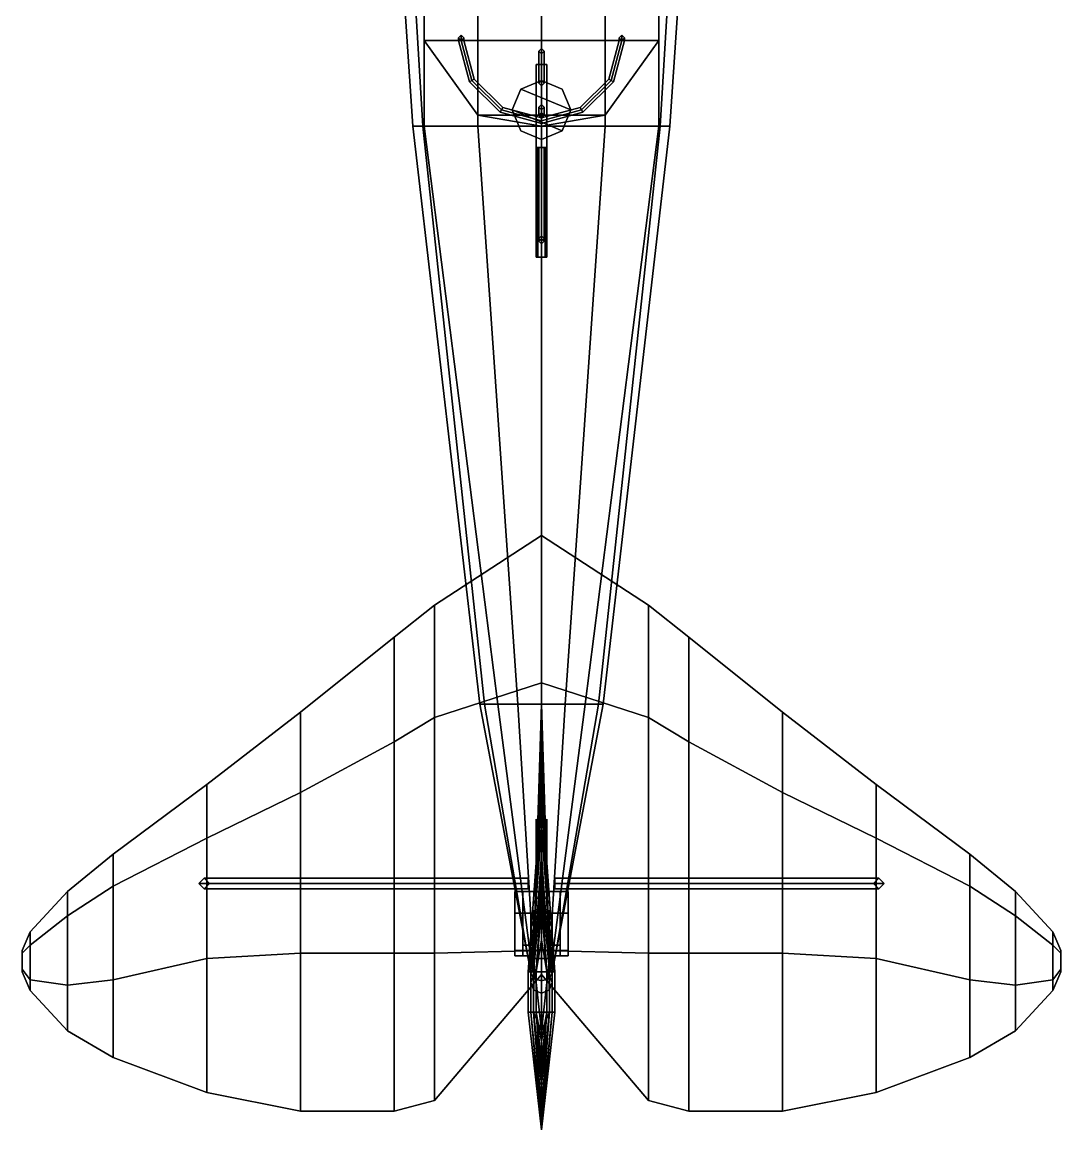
# Model space of a CAD drawing. Header units: millimetres. Extents: x -6.4 to 6.5, y -4.5 to 9.4.
# Drawn here: x -1.94 to 1.94, y -4.49 to -0.352 of the extents above; entities that cross this region are included whole.
import ezdxf

# ---------------------------------------------------------------- set-up
doc = ezdxf.new("R2010")
doc.units = ezdxf.units.MM
for name, color, linetype in [('mg', 1, 'Continuous'), ('turret', 2, 'Continuous'), ('w1', 5, 'Continuous'), ('w2', 5, 'Continuous')]:
    doc.layers.add(name, color=color, linetype=linetype)

msp = doc.modelspace()

# ---------------------------------------------------------------- linework, layer by layer
for points in [[(-0.58, 0.75, -0.02), (-0.5328, 0.75, -0.2573), (-0.4428, -0.74, -0.2073), (-0.481, -0.74, -0.02)], [(-0.5328, 0.75, 0.2373), (-0.58, 0.75, -0.02), (-0.481, -0.74, -0.02), (-0.4428, -0.74, 0.1773)], [(-0.5328, 0.75, -0.2573), (-0.4384, 0.75, -0.4584), (-0.4384, -0.74, -0.4084), (-0.4428, -0.74, -0.2073)], [(-0.4384, 0.75, 0.4384), (-0.5328, 0.75, 0.2373), (-0.4428, -0.74, 0.1773), (-0.4384, -0.74, 0.3784)], [(-0.4384, 0.75, -0.4584), (-0.2373, 0.75, -0.5928), (-0.2373, -0.74, -0.5428), (-0.4384, -0.74, -0.4084)], [(-0.2373, 0.75, -0.5928), (0, 0.75, -0.64), (0, -0.74, -0.59), (-0.2373, -0.74, -0.5428)], [(0, 0.75, -0.64), (0.2373, 0.75, -0.5928), (0.2373, -0.74, -0.5428), (0, -0.74, -0.59)], [(0.2373, 0.75, -0.5928), (0.4384, 0.75, -0.4584), (0.4384, -0.74, -0.4084), (0.2373, -0.74, -0.5428)], [(0.4384, 0.75, -0.4584), (0.5328, 0.75, -0.2573), (0.4428, -0.74, -0.2073), (0.4384, -0.74, -0.4084)], [(0.5328, 0.75, 0.2373), (0.4384, 0.75, 0.4384), (0.4384, -0.74, 0.3784), (0.4428, -0.74, 0.1773)], [(0.5328, 0.75, -0.2573), (0.58, 0.75, -0.02), (0.4795, -0.74, -0.02), (0.4428, -0.74, -0.2073)], [(0.58, 0.75, -0.02), (0.5328, 0.75, 0.2373), (0.4428, -0.74, 0.1773), (0.4795, -0.74, -0.02)], [(0.4384, -0.42, 0.3913), (0.4384, -0.1, 0.4042), (-0.4384, -0.1, 0.4042), (-0.4384, -0.42, 0.3913)], [(-0.31, -0.42, 0.52), (-0.3, -0.42, 0.53), (-0.3, -0.4, 0.53), (-0.31, -0.41, 0.52)], [(-0.3, -0.4, 0.39), (-0.31, -0.41, 0.39), (-0.31, -0.41, 0.52), (-0.3, -0.4, 0.53)], [(-0.3, -0.42, 0.51), (-0.31, -0.42, 0.52), (-0.31, -0.41, 0.52), (-0.3, -0.42, 0.51)], [(-0.31, -0.41, 0.39), (-0.3, -0.42, 0.39), (-0.3, -0.42, 0.51), (-0.31, -0.41, 0.52)], [(-0.3, -0.42, 0.53), (-0.29, -0.42, 0.52), (-0.29, -0.41, 0.52), (-0.3, -0.4, 0.53)], [(-0.29, -0.41, 0.39), (-0.3, -0.4, 0.39), (-0.3, -0.4, 0.53), (-0.29, -0.41, 0.52)], [(-0.29, -0.42, 0.52), (-0.3, -0.42, 0.51), (-0.3, -0.42, 0.51), (-0.29, -0.41, 0.52)], [(-0.3, -0.42, 0.39), (-0.29, -0.41, 0.39), (-0.29, -0.41, 0.52), (-0.3, -0.42, 0.51)], [(0.29, -0.42, 0.52), (0.3, -0.42, 0.53), (0.3, -0.4, 0.53), (0.29, -0.41, 0.52)], [(0.3, -0.4, 0.39), (0.29, -0.41, 0.39), (0.29, -0.41, 0.52), (0.3, -0.4, 0.53)], [(0.3, -0.42, 0.51), (0.29, -0.42, 0.52), (0.29, -0.41, 0.52), (0.3, -0.42, 0.51)], [(0.29, -0.41, 0.39), (0.3, -0.42, 0.39), (0.3, -0.42, 0.51), (0.29, -0.41, 0.52)], [(0.3, -0.42, 0.53), (0.31, -0.42, 0.52), (0.31, -0.41, 0.52), (0.3, -0.4, 0.53)], [(0.31, -0.41, 0.39), (0.3, -0.4, 0.39), (0.3, -0.4, 0.53), (0.31, -0.41, 0.52)], [(0.31, -0.42, 0.52), (0.3, -0.42, 0.51), (0.3, -0.42, 0.51), (0.31, -0.41, 0.52)], [(0.3, -0.42, 0.39), (0.31, -0.41, 0.39), (0.31, -0.41, 0.52), (0.3, -0.42, 0.51)], [(-0.2373, -0.7, 0.5144), (-0.4384, -0.42, 0.3913), (-0.4384, -0.74, 0.3784), (-0.2373, -0.74, 0.5128)], [(0.2373, -0.7, 0.5144), (0.4384, -0.42, 0.3913), (-0.4384, -0.42, 0.3913), (-0.2373, -0.7, 0.5144)], [(-0.2685, -0.575, 0.52), (-0.2598, -0.57, 0.53), (-0.3, -0.42, 0.53), (-0.31, -0.42, 0.52)], [(-0.2598, -0.57, 0.51), (-0.2685, -0.575, 0.52), (-0.31, -0.42, 0.52), (-0.3, -0.42, 0.51)], [(-0.2598, -0.57, 0.53), (-0.2511, -0.565, 0.52), (-0.29, -0.42, 0.52), (-0.3, -0.42, 0.53)], [(-0.2511, -0.565, 0.52), (-0.2598, -0.57, 0.51), (-0.3, -0.42, 0.51), (-0.29, -0.42, 0.52)], [(0.4384, -0.42, 0.3913), (0.2373, -0.7, 0.5144), (0.2373, -0.74, 0.5128), (0.4384, -0.74, 0.3784)], [(0.3, -0.42, 0.53), (0.29, -0.42, 0.52), (0.2511, -0.565, 0.52), (0.2598, -0.57, 0.53)], [(0.29, -0.42, 0.52), (0.3, -0.42, 0.51), (0.2598, -0.57, 0.51), (0.2511, -0.565, 0.52)], [(0.31, -0.42, 0.52), (0.3, -0.42, 0.53), (0.2598, -0.57, 0.53), (0.2685, -0.575, 0.52)], [(0.3, -0.42, 0.51), (0.31, -0.42, 0.52), (0.2685, -0.575, 0.52), (0.2598, -0.57, 0.51)], [(-0.155, -0.6885, 0.52), (-0.15, -0.6798, 0.53), (-0.2598, -0.57, 0.53), (-0.2685, -0.575, 0.52)], [(-0.15, -0.6798, 0.51), (-0.155, -0.6885, 0.52), (-0.2685, -0.575, 0.52), (-0.2598, -0.57, 0.51)], [(-0.15, -0.6798, 0.53), (-0.145, -0.6711, 0.52), (-0.2511, -0.565, 0.52), (-0.2598, -0.57, 0.53)], [(-0.145, -0.6711, 0.52), (-0.15, -0.6798, 0.51), (-0.2598, -0.57, 0.51), (-0.2511, -0.565, 0.52)], [(0.2598, -0.57, 0.53), (0.2511, -0.565, 0.52), (0.145, -0.6711, 0.52), (0.15, -0.6798, 0.53)], [(0.2511, -0.565, 0.52), (0.2598, -0.57, 0.51), (0.15, -0.6798, 0.51), (0.145, -0.6711, 0.52)], [(0.2685, -0.575, 0.52), (0.2598, -0.57, 0.53), (0.15, -0.6798, 0.53), (0.155, -0.6885, 0.52)], [(0.2598, -0.57, 0.51), (0.2685, -0.575, 0.52), (0.155, -0.6885, 0.52), (0.15, -0.6798, 0.51)], [(0, -0.74, 0.56), (-0.2373, -0.7, 0.5144), (-0.2373, -0.74, 0.5128), (0, -0.74, 0.56)], [(0, -0.74, 0.56), (0.2373, -0.7, 0.5144), (-0.2373, -0.7, 0.5144), (0, -0.74, 0.56)], [(0, -0.73, 0.52), (0, -0.72, 0.53), (-0.15, -0.6798, 0.53), (-0.155, -0.6885, 0.52)], [(0, -0.72, 0.51), (0, -0.73, 0.52), (-0.155, -0.6885, 0.52), (-0.15, -0.6798, 0.51)], [(0, -0.72, 0.53), (0, -0.71, 0.52), (-0.145, -0.6711, 0.52), (-0.15, -0.6798, 0.53)], [(0, -0.71, 0.52), (0, -0.72, 0.51), (-0.15, -0.6798, 0.51), (-0.145, -0.6711, 0.52)], [(0.15, -0.6798, 0.53), (0.145, -0.6711, 0.52), (0, -0.71, 0.52), (0, -0.72, 0.53)], [(0.145, -0.6711, 0.52), (0.15, -0.6798, 0.51), (0, -0.72, 0.51), (0, -0.71, 0.52)], [(0.155, -0.6885, 0.52), (0.15, -0.6798, 0.53), (0, -0.72, 0.53), (0, -0.73, 0.52)], [(0.15, -0.6798, 0.51), (0.155, -0.6885, 0.52), (0, -0.73, 0.52), (0, -0.72, 0.51)], [(0.2373, -0.7, 0.5144), (0, -0.74, 0.56), (0, -0.74, 0.56), (0.2373, -0.74, 0.5128)], [(-0.4428, -0.74, 0.1773), (-0.481, -0.74, -0.02), (-0.23, -2.9, -0.02), (-0.2125, -2.9, 0.14)], [(-0.481, -0.74, -0.02), (-0.4428, -0.74, -0.2073), (-0.2125, -2.9, -0.2), (-0.23, -2.9, -0.02)], [(-0.4428, -0.74, -0.2073), (-0.4384, -0.74, -0.4084), (-0.1626, -2.9, -0.3926), (-0.2125, -2.9, -0.2)], [(-0.4384, -0.74, 0.3784), (-0.4428, -0.74, 0.1773), (-0.2125, -2.9, 0.14), (-0.1626, -2.9, 0.3426)], [(-0.4384, -0.74, -0.4084), (-0.2373, -0.74, -0.5428), (-0.088, -2.9, -0.4425), (-0.1626, -2.9, -0.3926)], [(-0.2373, -0.74, 0.5128), (-0.4384, -0.74, 0.3784), (-0.1626, -2.9, 0.3426), (-0.088, -2.9, 0.3925)], [(-0.2373, -0.74, -0.5428), (0, -0.74, -0.59), (0, -2.9, -0.46), (-0.088, -2.9, -0.4425)], [(0, -0.74, 0.56), (-0.2373, -0.74, 0.5128), (-0.088, -2.9, 0.3925), (0, -2.9, 0.41)], [(0, -0.74, -0.59), (0.2373, -0.74, -0.5428), (0.088, -2.9, -0.4425), (0, -2.9, -0.46)], [(0.2373, -0.74, 0.5128), (0, -0.74, 0.56), (0, -2.9, 0.41), (0.088, -2.9, 0.3925)], [(0.2373, -0.74, -0.5428), (0.4384, -0.74, -0.4084), (0.1626, -2.9, -0.3926), (0.088, -2.9, -0.4425)], [(0.4384, -0.74, 0.3784), (0.2373, -0.74, 0.5128), (0.088, -2.9, 0.3925), (0.1626, -2.9, 0.3426)], [(0.4384, -0.74, -0.4084), (0.4428, -0.74, -0.2073), (0.2125, -2.9, -0.2), (0.1626, -2.9, -0.3926)], [(0.4428, -0.74, 0.1773), (0.4384, -0.74, 0.3784), (0.1626, -2.9, 0.3426), (0.2125, -2.9, 0.14)], [(0.4795, -0.74, -0.02), (0.4428, -0.74, 0.1773), (0.2125, -2.9, 0.14), (0.23, -2.9, -0.02)], [(0.4428, -0.74, -0.2073), (0.4795, -0.74, -0.02), (0.23, -2.9, -0.02), (0.2125, -2.9, -0.2)], [(-0.2125, -2.9, 0.14), (-0.23, -2.9, -0.02), (-0.05, -3.85, -0.02), (-0.05, -3.85, 0.1)], [(-0.23, -2.9, -0.02), (-0.2125, -2.9, -0.2), (-0.05, -3.85, -0.19), (-0.05, -3.85, -0.02)], [(-0.1626, -2.9, 0.3426), (-0.2125, -2.9, 0.14), (-0.05, -3.85, 0.1), (-0.04, -3.85, 0.28)], [(-0.2125, -2.9, -0.2), (-0.1626, -2.9, -0.3926), (-0.04, -3.85, -0.31), (-0.05, -3.85, -0.19)], [(-0.088, -2.9, 0.3925), (-0.1626, -2.9, 0.3426), (-0.04, -3.85, 0.28), (-0.03, -3.85, 0.33)], [(-0.1626, -2.9, -0.3926), (-0.088, -2.9, -0.4425), (-0.03, -3.85, -0.37), (-0.04, -3.85, -0.31)], [(0, -2.9, 0.41), (-0.088, -2.9, 0.3925), (-0.03, -3.85, 0.33), (0, -2.9, 0.41)], [(-0.088, -2.9, -0.4425), (0, -2.9, -0.46), (0, -3.85, -0.4), (-0.03, -3.85, -0.37)], [(0, -3.07, 0.45), (0, -2.9, 0.41), (-0.03, -3.85, 0.33), (0, -3.07, 0.45)], [(0.088, -2.9, 0.3925), (0, -2.9, 0.41), (0, -2.9, 0.41), (0.03, -3.85, 0.33)], [(0, -2.9, -0.46), (0.088, -2.9, -0.4425), (0.03, -3.85, -0.37), (0, -3.85, -0.4)], [(0.03, -3.85, 0.33), (0.03, -3.85, 0.33), (0, -2.9, 0.41), (0, -3.07, 0.45)], [(0.1626, -2.9, 0.3426), (0.088, -2.9, 0.3925), (0.03, -3.85, 0.33), (0.04, -3.85, 0.28)], [(0.088, -2.9, -0.4425), (0.1626, -2.9, -0.3926), (0.04, -3.85, -0.31), (0.03, -3.85, -0.37)], [(0.2125, -2.9, 0.14), (0.1626, -2.9, 0.3426), (0.04, -3.85, 0.28), (0.05, -3.85, 0.1)], [(0.1626, -2.9, -0.3926), (0.2125, -2.9, -0.2), (0.05, -3.85, -0.19), (0.04, -3.85, -0.31)], [(0.23, -2.9, -0.02), (0.2125, -2.9, 0.14), (0.05, -3.85, 0.1), (0.05, -3.85, -0.02)], [(0.2125, -2.9, -0.2), (0.23, -2.9, -0.02), (0.05, -3.85, -0.02), (0.05, -3.85, -0.19)], [(0, -3.22, 0.52), (0, -3.07, 0.45), (-0.03, -3.85, 0.33), (0, -3.22, 0.52)], [(0.03, -3.85, 0.33), (0.03, -3.85, 0.33), (0, -3.07, 0.45), (0, -3.22, 0.52)], [(0, -3.36, 0.64), (0, -3.22, 0.52), (-0.05, -3.9, 0.34), (-0.04, -3.9, 0.63)], [(0, -3.22, 0.52), (-0.03, -3.85, 0.33), (-0.05, -3.9, 0.34), (0, -3.22, 0.52)], [(0.04, -3.9, 0.63), (0.05, -3.9, 0.34), (0, -3.22, 0.52), (0, -3.36, 0.64)], [(0.05, -3.9, 0.34), (0.05, -3.9, 0.34), (0.03, -3.85, 0.33), (0, -3.22, 0.52)], [(0, -3.4144, -0.4275), (-0.02, -3.33, -0.41), (-0.02, -3.6, -0.53), (0, -3.6, -0.51)], [(-0.02, -3.33, -0.41), (0, -3.3356, -0.4325), (0, -3.6, -0.55), (-0.02, -3.6, -0.53)], [(0.02, -3.33, -0.41), (0, -3.4144, -0.4275), (0, -3.6, -0.51), (0.02, -3.6, -0.53)], [(0, -3.3356, -0.4325), (0.02, -3.33, -0.41), (0.02, -3.6, -0.53), (0, -3.6, -0.55)], [(0, -3.46, 0.77), (0, -3.36, 0.64), (-0.04, -3.9, 0.63), (-0.03, -3.9, 0.83)], [(0.03, -3.9, 0.83), (0.04, -3.9, 0.63), (0, -3.36, 0.64), (0, -3.46, 0.77)], [(0, -3.53, 0.9), (0, -3.46, 0.77), (-0.03, -3.9, 0.83)], [(0.03, -3.9, 0.83), (0.03, -3.9, 0.83), (0, -3.46, 0.77), (0, -3.53, 0.9)], [(0, -3.57, 1.03), (0, -3.53, 0.9), (-0.03, -3.9, 0.83)], [(0.03, -3.9, 0.83), (0.03, -3.9, 0.83), (0, -3.53, 0.9), (0, -3.57, 1.03)], [(-0.1, -3.6, -0.55), (-0.1, -3.68, -0.53), (-0.1, -3.68, -0.51), (-0.1, -3.6, -0.51)], [(0.1, -3.6, -0.51), (0.1, -3.6, -0.55), (-0.1, -3.6, -0.55), (-0.1, -3.6, -0.51)], [(-0.1, -3.6, -0.51), (-0.1, -3.68, -0.51), (0.1, -3.68, -0.51), (0.1, -3.6, -0.51)], [(-0.07, -3.6, -0.55), (-0.07, -3.82, -0.65), (-0.1, -3.82, -0.65), (-0.1, -3.6, -0.55)], [(-0.1, -3.82, -0.65), (-0.1, -3.82, -0.61), (-0.1, -3.68, -0.53), (-0.1, -3.6, -0.55)], [(0.07, -3.6, -0.55), (0.07, -3.68, -0.53), (-0.07, -3.68, -0.53), (-0.07, -3.6, -0.55)], [(-0.07, -3.68, -0.53), (-0.07, -3.82, -0.61), (-0.07, -3.82, -0.65), (-0.07, -3.6, -0.55)], [(0, -3.6, 1.1), (0, -3.57, 1.03), (-0.03, -3.9, 0.83), (-0.02, -3.9, 1.1)], [(0, -3.6, 1.1), (-0.02, -3.9, 1.1), (-0.02, -3.9, 1.1), (0, -3.66, 1.2)], [(0.02, -3.9, 1.1), (0.03, -3.9, 0.83), (0, -3.57, 1.03), (0, -3.6, 1.1)], [(0, -3.66, 1.2), (0.02, -3.9, 1.1), (0.02, -3.9, 1.1), (0, -3.6, 1.1)], [(0.07, -3.82, -0.65), (0.07, -3.82, -0.61), (0.07, -3.68, -0.53), (0.07, -3.6, -0.55)], [(0.1, -3.6, -0.55), (0.1, -3.82, -0.65), (0.07, -3.82, -0.65), (0.07, -3.6, -0.55)], [(0.1, -3.68, -0.51), (0.1, -3.68, -0.53), (0.1, -3.6, -0.55), (0.1, -3.6, -0.51)], [(0.1, -3.68, -0.53), (0.1, -3.82, -0.61), (0.1, -3.82, -0.65), (0.1, -3.6, -0.55)], [(0, -3.61, -0.51), (-0.03, -3.64, -0.51), (-0.03, -3.64, -0.38), (0, -3.61, -0.41)], [(-0.03, -3.64, -0.51), (0, -3.67, -0.51), (0, -3.67, -0.41), (-0.03, -3.64, -0.38)], [(0.03, -3.64, -0.51), (0, -3.61, -0.51), (0, -3.61, -0.41), (0.03, -3.64, -0.38)], [(0, -3.67, -0.51), (0.03, -3.64, -0.51), (0.03, -3.64, -0.38), (0, -3.67, -0.41)], [(-0.1, -3.68, -0.51), (-0.1, -3.68, -0.53), (0.1, -3.68, -0.53), (0.1, -3.68, -0.51)], [(-0.1, -3.68, -0.53), (-0.1, -3.82, -0.61), (-0.07, -3.82, -0.61), (-0.07, -3.68, -0.53)], [(-0.0283, -3.7151, -0.7349), (-0.04, -3.7351, -0.7149), (-0.04, -3.7, -0.63), (-0.0283, -3.6717, -0.63)], [(-0.0283, -3.6717, -0.63), (-0.04, -3.7, -0.63), (-0.04, -3.7351, -0.5451), (-0.0283, -3.7151, -0.5251)], [(0, -3.7069, -0.7431), (-0.0283, -3.7151, -0.7349), (-0.0283, -3.6717, -0.63), (0, -3.66, -0.63)], [(0, -3.66, -0.63), (-0.0283, -3.6717, -0.63), (-0.0283, -3.7151, -0.5251), (0, -3.7069, -0.5169)], [(0, -3.66, 1.2), (-0.02, -3.9, 1.1), (-0.02, -3.9, 1.1), (0, -3.78, 1.29)], [(0, -3.78, 1.29), (0.02, -3.9, 1.1), (0.02, -3.9, 1.1), (0, -3.66, 1.2)], [(0.0283, -3.7151, -0.7349), (0, -3.7069, -0.7431), (0, -3.66, -0.63), (0.0283, -3.6717, -0.63)], [(0.0283, -3.6717, -0.63), (0, -3.66, -0.63), (0, -3.7069, -0.5169), (0.0283, -3.7151, -0.5251)], [(0.04, -3.7351, -0.7149), (0.0283, -3.7151, -0.7349), (0.0283, -3.6717, -0.63), (0.04, -3.7, -0.63)], [(0.04, -3.7, -0.63), (0.0283, -3.6717, -0.63), (0.0283, -3.7151, -0.5251), (0.04, -3.7351, -0.5451)], [(0.07, -3.68, -0.53), (0.07, -3.82, -0.61), (0.1, -3.82, -0.61), (0.1, -3.68, -0.53)], [(-0.04, -3.7351, -0.7149), (-0.0283, -3.7551, -0.6949), (-0.0283, -3.7283, -0.63), (-0.04, -3.7, -0.63)], [(-0.04, -3.7, -0.63), (-0.0283, -3.7283, -0.63), (-0.0283, -3.7551, -0.5651), (-0.04, -3.7351, -0.5451)], [(-0.0283, -3.82, -0.7783), (-0.04, -3.82, -0.75), (-0.04, -3.7351, -0.7149), (-0.0283, -3.7151, -0.7349)], [(-0.0283, -3.7151, -0.5251), (-0.04, -3.7351, -0.5451), (-0.04, -3.82, -0.51), (-0.0283, -3.82, -0.4817)], [(0, -3.82, -0.79), (-0.0283, -3.82, -0.7783), (-0.0283, -3.7151, -0.7349), (0, -3.7069, -0.7431)], [(0, -3.7069, -0.5169), (-0.0283, -3.7151, -0.5251), (-0.0283, -3.82, -0.4817), (0, -3.82, -0.47)], [(0.0283, -3.82, -0.7783), (0, -3.82, -0.79), (0, -3.7069, -0.7431), (0.0283, -3.7151, -0.7349)], [(0.0283, -3.7151, -0.5251), (0, -3.7069, -0.5169), (0, -3.82, -0.47), (0.0283, -3.82, -0.4817)], [(0.0283, -3.7551, -0.6949), (0.04, -3.7351, -0.7149), (0.04, -3.7, -0.63), (0.0283, -3.7283, -0.63)], [(0.0283, -3.7283, -0.63), (0.04, -3.7, -0.63), (0.04, -3.7351, -0.5451), (0.0283, -3.7551, -0.5651)], [(0.04, -3.82, -0.75), (0.0283, -3.82, -0.7783), (0.0283, -3.7151, -0.7349), (0.04, -3.7351, -0.7149)], [(0.04, -3.7351, -0.5451), (0.0283, -3.7151, -0.5251), (0.0283, -3.82, -0.4817), (0.04, -3.82, -0.51)], [(-0.04, -3.82, -0.75), (-0.0283, -3.82, -0.7217), (-0.0283, -3.7551, -0.6949), (-0.04, -3.7351, -0.7149)], [(-0.04, -3.7351, -0.5451), (-0.0283, -3.7551, -0.5651), (-0.0283, -3.82, -0.5383), (-0.04, -3.82, -0.51)], [(-0.0283, -3.82, -0.7217), (-0.0283, -3.8849, -0.6949), (-0.0283, -3.7283, -0.63), (-0.0283, -3.7551, -0.6949)], [(-0.0283, -3.8849, -0.6949), (-0.0283, -3.9117, -0.63), (-0.0283, -3.7551, -0.5651), (-0.0283, -3.7283, -0.63)], [(-0.0283, -3.9117, -0.63), (-0.0283, -3.8849, -0.5651), (-0.0283, -3.82, -0.5383), (-0.0283, -3.7551, -0.5651)], [(0.0283, -3.8849, -0.6949), (0.0283, -3.82, -0.7217), (0.0283, -3.7551, -0.6949), (0.0283, -3.7283, -0.63)], [(0.0283, -3.9117, -0.63), (0.0283, -3.8849, -0.6949), (0.0283, -3.7283, -0.63), (0.0283, -3.7551, -0.5651)], [(0.0283, -3.82, -0.7217), (0.04, -3.82, -0.75), (0.04, -3.7351, -0.7149), (0.0283, -3.7551, -0.6949)], [(0.0283, -3.7551, -0.5651), (0.04, -3.7351, -0.5451), (0.04, -3.82, -0.51), (0.0283, -3.82, -0.5383)], [(0.0283, -3.8849, -0.5651), (0.0283, -3.9117, -0.63), (0.0283, -3.7551, -0.5651), (0.0283, -3.82, -0.5383)], [(-0.03, -3.82, -0.61), (-0.03, -3.8, -0.63), (-0.07, -3.8, -0.63), (-0.07, -3.82, -0.61)], [(-0.03, -3.8, -0.63), (-0.03, -3.82, -0.65), (-0.07, -3.82, -0.65), (-0.07, -3.8, -0.63)], [(0, -3.78, 1.29), (-0.02, -3.9, 1.1), (-0.02, -3.9, 1.1), (0, -3.9, 1.32)], [(0, -3.9, 1.32), (0.02, -3.9, 1.1), (0.02, -3.9, 1.1), (0, -3.78, 1.29)], [(0.07, -3.82, -0.61), (0.07, -3.8, -0.63), (0.03, -3.8, -0.63), (0.03, -3.82, -0.61)], [(0.07, -3.8, -0.63), (0.07, -3.82, -0.65), (0.03, -3.82, -0.65), (0.03, -3.8, -0.63)], [(-0.1, -3.82, -0.61), (-0.1, -3.84, -0.61), (-0.07, -3.84, -0.61), (-0.07, -3.82, -0.61)], [(-0.07, -3.82, -0.65), (-0.07, -3.84, -0.65), (-0.1, -3.84, -0.65), (-0.1, -3.82, -0.65)], [(-0.1, -3.84, -0.65), (-0.1, -3.84, -0.61), (-0.1, -3.82, -0.61), (-0.1, -3.82, -0.65)], [(-0.07, -3.84, -0.65), (-0.07, -3.84, -0.61), (-0.1, -3.84, -0.61), (-0.1, -3.84, -0.65)], [(-0.03, -3.84, -0.63), (-0.03, -3.82, -0.61), (-0.07, -3.82, -0.61), (-0.07, -3.84, -0.63)], [(-0.03, -3.82, -0.65), (-0.03, -3.84, -0.63), (-0.07, -3.84, -0.63), (-0.07, -3.82, -0.65)], [(-0.07, -3.82, -0.61), (-0.07, -3.84, -0.61), (-0.07, -3.84, -0.65), (-0.07, -3.82, -0.65)], [(-0.04, -3.9049, -0.7149), (-0.0283, -3.8849, -0.6949), (-0.0283, -3.82, -0.7217), (-0.04, -3.82, -0.75)], [(-0.0283, -3.9249, -0.7349), (-0.04, -3.9049, -0.7149), (-0.04, -3.82, -0.75), (-0.0283, -3.82, -0.7783)], [(-0.04, -3.82, -0.51), (-0.0283, -3.82, -0.5383), (-0.0283, -3.8849, -0.5651), (-0.04, -3.9049, -0.5451)], [(-0.0283, -3.82, -0.4817), (-0.04, -3.82, -0.51), (-0.04, -3.9049, -0.5451), (-0.0283, -3.9249, -0.5251)], [(0, -3.9331, -0.7431), (-0.0283, -3.9249, -0.7349), (-0.0283, -3.82, -0.7783), (0, -3.82, -0.79)], [(0, -3.82, -0.47), (-0.0283, -3.82, -0.4817), (-0.0283, -3.9249, -0.5251), (0, -3.9331, -0.5169)], [(0.0283, -3.9249, -0.7349), (0, -3.9331, -0.7431), (0, -3.82, -0.79), (0.0283, -3.82, -0.7783)], [(0.0283, -3.82, -0.4817), (0, -3.82, -0.47), (0, -3.9331, -0.5169), (0.0283, -3.9249, -0.5251)], [(0.0283, -3.8849, -0.6949), (0.04, -3.9049, -0.7149), (0.04, -3.82, -0.75), (0.0283, -3.82, -0.7217)], [(0.04, -3.9049, -0.7149), (0.0283, -3.9249, -0.7349), (0.0283, -3.82, -0.7783), (0.04, -3.82, -0.75)], [(0.0283, -3.82, -0.5383), (0.04, -3.82, -0.51), (0.04, -3.9049, -0.5451), (0.0283, -3.8849, -0.5651)], [(0.04, -3.82, -0.51), (0.0283, -3.82, -0.4817), (0.0283, -3.9249, -0.5251), (0.04, -3.9049, -0.5451)], [(0.07, -3.84, -0.63), (0.07, -3.82, -0.61), (0.03, -3.82, -0.61), (0.03, -3.84, -0.63)], [(0.07, -3.82, -0.65), (0.07, -3.84, -0.63), (0.03, -3.84, -0.63), (0.03, -3.82, -0.65)], [(0.07, -3.82, -0.61), (0.07, -3.84, -0.61), (0.1, -3.84, -0.61), (0.1, -3.82, -0.61)], [(0.1, -3.82, -0.65), (0.1, -3.84, -0.65), (0.07, -3.84, -0.65), (0.07, -3.82, -0.65)], [(0.07, -3.84, -0.65), (0.07, -3.84, -0.61), (0.07, -3.82, -0.61), (0.07, -3.82, -0.65)], [(0.1, -3.84, -0.65), (0.1, -3.84, -0.61), (0.07, -3.84, -0.61), (0.07, -3.84, -0.65)], [(0.1, -3.82, -0.61), (0.1, -3.84, -0.61), (0.1, -3.84, -0.65), (0.1, -3.82, -0.65)], [(-0.05, -3.85, -0.19), (-0.04, -3.85, -0.31), (-0.04, -3.85, -0.31), (-0.03, -3.9, -0.12)], [(-0.05, -3.85, -0.02), (-0.05, -3.85, -0.19), (-0.03, -3.9, -0.12), (-0.04, -3.9, 0.07)], [(-0.04, -3.85, 0.28), (-0.05, -3.85, 0.1), (-0.04, -3.9, 0.07)], [(-0.04, -3.85, 0.28), (-0.04, -3.9, 0.07), (-0.05, -3.9, 0.34)], [(-0.03, -3.85, 0.33), (-0.04, -3.85, 0.28), (-0.05, -3.9, 0.34)], [(-0.04, -3.85, -0.31), (-0.03, -3.85, -0.37), (-0.03, -3.85, -0.37), (-0.03, -3.9, -0.12)], [(-0.04, -3.94, -0.63), (-0.0283, -3.9117, -0.63), (-0.0283, -3.8849, -0.6949), (-0.04, -3.9049, -0.7149)], [(-0.04, -3.9049, -0.5451), (-0.0283, -3.8849, -0.5651), (-0.0283, -3.9117, -0.63), (-0.04, -3.94, -0.63)], [(-0.03, -3.9, -0.12), (-0.03, -3.85, -0.37), (-0.03, -3.85, -0.37), (-0.03, -4.05, -0.12)], [(-0.03, -4.05, -0.12), (-0.03, -4.05, -0.12), (-0.03, -3.85, -0.37), (0, -4.12, -0.36)], [(-0.03, -3.85, -0.37), (-0.03, -3.85, -0.37), (0, -3.85, -0.4), (0, -4.12, -0.36)], [(0, -4.12, -0.36), (0.03, -3.85, -0.37), (0.03, -4.05, -0.12)], [(0, -4.12, -0.36), (0, -3.85, -0.4), (0.03, -3.85, -0.37)], [(0.0283, -3.9117, -0.63), (0.04, -3.94, -0.63), (0.04, -3.9049, -0.7149), (0.0283, -3.8849, -0.6949)], [(0.0283, -3.8849, -0.5651), (0.04, -3.9049, -0.5451), (0.04, -3.94, -0.63), (0.0283, -3.9117, -0.63)], [(0.03, -4.05, -0.12), (0.03, -3.85, -0.37), (0.03, -3.85, -0.37), (0.03, -3.9, -0.12)], [(0.03, -3.9, -0.12), (0.03, -3.85, -0.37), (0.03, -3.85, -0.37), (0.04, -3.85, -0.31)], [(0.03, -3.9, -0.12), (0.04, -3.85, -0.31), (0.04, -3.85, -0.31), (0.05, -3.85, -0.19)], [(0.04, -3.9, 0.07), (0.03, -3.9, -0.12), (0.05, -3.85, -0.19), (0.05, -3.85, -0.02)], [(0.05, -3.9, 0.34), (0.05, -3.9, 0.34), (0.04, -3.85, 0.28), (0.03, -3.85, 0.33)], [(0.04, -3.9, 0.07), (0.04, -3.9, 0.07), (0.05, -3.85, -0.02), (0.05, -3.85, 0.1)], [(0.04, -3.9, 0.07), (0.04, -3.9, 0.07), (0.05, -3.85, 0.1), (0.04, -3.85, 0.28)], [(0.05, -3.9, 0.34), (0.05, -3.9, 0.34), (0.04, -3.9, 0.07), (0.04, -3.85, 0.28)], [(-0.04, -3.9, 0.63), (-0.05, -3.9, 0.34), (-0.05, -4.05, 0.34), (-0.04, -4.05, 0.63)], [(-0.05, -3.9, 0.34), (-0.04, -3.9, 0.07), (-0.04, -4.05, 0.07), (-0.05, -4.05, 0.34)], [(-0.03, -3.9, 0.83), (-0.04, -3.9, 0.63), (-0.04, -4.05, 0.63), (-0.03, -4.05, 0.83)], [(-0.04, -3.9, 0.07), (-0.03, -3.9, -0.12), (-0.03, -4.05, -0.12), (-0.04, -4.05, 0.07)], [(-0.0283, -3.9683, -0.63), (-0.04, -3.94, -0.63), (-0.04, -3.9049, -0.7149), (-0.0283, -3.9249, -0.7349)], [(-0.0283, -3.9249, -0.5251), (-0.04, -3.9049, -0.5451), (-0.04, -3.94, -0.63), (-0.0283, -3.9683, -0.63)], [(-0.02, -3.9, 1.1), (-0.03, -3.9, 0.83), (-0.03, -4.05, 0.83), (-0.02, -4.05, 1.1)], [(0, -3.98, -0.63), (-0.0283, -3.9683, -0.63), (-0.0283, -3.9249, -0.7349), (0, -3.9331, -0.7431)], [(0, -3.9331, -0.5169), (-0.0283, -3.9249, -0.5251), (-0.0283, -3.9683, -0.63), (0, -3.98, -0.63)], [(0, -3.9, 1.32), (-0.02, -3.9, 1.1), (-0.02, -4.05, 1.1), (0, -4.05, 1.32)], [(0, -4.05, 1.32), (0.02, -4.05, 1.1), (0.02, -3.9, 1.1), (0, -3.9, 1.32)], [(0.0283, -3.9683, -0.63), (0, -3.98, -0.63), (0, -3.9331, -0.7431), (0.0283, -3.9249, -0.7349)], [(0.0283, -3.9249, -0.5251), (0, -3.9331, -0.5169), (0, -3.98, -0.63), (0.0283, -3.9683, -0.63)], [(0.02, -4.05, 1.1), (0.03, -4.05, 0.83), (0.03, -3.9, 0.83), (0.02, -3.9, 1.1)], [(0.04, -3.94, -0.63), (0.0283, -3.9683, -0.63), (0.0283, -3.9249, -0.7349), (0.04, -3.9049, -0.7149)], [(0.04, -3.9049, -0.5451), (0.0283, -3.9249, -0.5251), (0.0283, -3.9683, -0.63), (0.04, -3.94, -0.63)], [(0.03, -4.05, 0.83), (0.04, -4.05, 0.63), (0.04, -3.9, 0.63), (0.03, -3.9, 0.83)], [(0.04, -4.05, 0.07), (0.03, -4.05, -0.12), (0.03, -3.9, -0.12), (0.04, -3.9, 0.07)], [(0.04, -4.05, 0.63), (0.05, -4.05, 0.34), (0.05, -3.9, 0.34), (0.04, -3.9, 0.63)], [(0.05, -4.05, 0.34), (0.04, -4.05, 0.07), (0.04, -3.9, 0.07), (0.05, -3.9, 0.34)], [(-0.05, -4.05, 0.34), (-0.04, -4.05, 0.07), (0, -4.49, 0.07), (0, -4.49, 0.34)], [(-0.04, -4.05, 0.63), (-0.05, -4.05, 0.34), (0, -4.49, 0.34), (0, -4.46, 0.64)], [(-0.03, -4.05, 0.83), (-0.04, -4.05, 0.63), (0, -4.46, 0.64), (0, -4.41, 0.9)], [(-0.04, -4.05, 0.07), (-0.03, -4.05, -0.12), (0, -4.44, -0.11), (0, -4.49, 0.07)], [(-0.02, -4.05, 1.1), (-0.03, -4.05, 0.83), (0, -4.41, 0.9), (0, -4.33, 1.1)], [(-0.03, -4.05, -0.12), (-0.03, -4.05, -0.12), (0, -4.32, -0.26), (0, -4.44, -0.11)], [(-0.03, -4.05, -0.12), (-0.03, -4.05, -0.12), (0, -4.12, -0.36), (0, -4.32, -0.26)], [(-0.02, -4.05, 1.1), (-0.02, -4.05, 1.1), (0, -4.33, 1.1), (0, -4.24, 1.23)], [(-0.02, -4.05, 1.1), (-0.02, -4.05, 1.1), (0, -4.24, 1.23), (0, -4.16, 1.29)], [(-0.02, -4.05, 1.1), (-0.02, -4.05, 1.1), (0, -4.16, 1.29), (0, -4.05, 1.32)], [(0, -4.49, 0.34), (0, -4.49, 0.07), (0.04, -4.05, 0.07), (0.05, -4.05, 0.34)], [(0, -4.46, 0.64), (0, -4.49, 0.34), (0.05, -4.05, 0.34), (0.04, -4.05, 0.63)], [(0, -4.41, 0.9), (0, -4.46, 0.64), (0.04, -4.05, 0.63), (0.03, -4.05, 0.83)], [(0, -4.33, 1.1), (0, -4.41, 0.9), (0.03, -4.05, 0.83), (0.02, -4.05, 1.1)], [(0, -4.24, 1.23), (0, -4.33, 1.1), (0.02, -4.05, 1.1)], [(0, -4.16, 1.29), (0, -4.24, 1.23), (0.02, -4.05, 1.1)], [(0, -4.05, 1.32), (0, -4.16, 1.29), (0.02, -4.05, 1.1)], [(0, -4.49, 0.07), (0, -4.44, -0.11), (0.03, -4.05, -0.12), (0.04, -4.05, 0.07)], [(0, -4.44, -0.11), (0, -4.32, -0.26), (0.03, -4.05, -0.12)], [(0, -4.32, -0.26), (0, -4.12, -0.36), (0.03, -4.05, -0.12)]]:
    msp.add_3dface(points)
at = {"layer": 'mg'}
for points in [[(0, -0.45, 0.61), (-0.01, -0.46, 0.62), (-0.01, -0.46, 0.74), (0, -0.45, 0.75)], [(0, -0.51, 0.61), (-0.01, -0.51, 0.62), (-0.01, -0.46, 0.62), (0, -0.45, 0.61)], [(-0.01, -0.51, 0.74), (0, -0.51, 0.75), (0, -0.45, 0.75), (-0.01, -0.46, 0.74)], [(0.01, -0.46, 0.62), (0, -0.45, 0.61), (0, -0.45, 0.75), (0.01, -0.46, 0.74)], [(0.01, -0.51, 0.62), (0, -0.51, 0.61), (0, -0.45, 0.61), (0.01, -0.46, 0.62)], [(0, -0.51, 0.75), (0.01, -0.51, 0.74), (0.01, -0.46, 0.74), (0, -0.45, 0.75)], [(-0.01, -0.46, 0.62), (0, -0.47, 0.63), (0, -0.47, 0.73), (-0.01, -0.46, 0.74)], [(-0.01, -0.51, 0.62), (0, -0.51, 0.63), (0, -0.47, 0.63), (-0.01, -0.46, 0.62)], [(0, -0.51, 0.73), (-0.01, -0.51, 0.74), (-0.01, -0.46, 0.74), (0, -0.47, 0.73)], [(0, -0.47, 0.63), (0.01, -0.46, 0.62), (0.01, -0.46, 0.74), (0, -0.47, 0.73)], [(0, -0.51, 0.63), (0.01, -0.51, 0.62), (0.01, -0.46, 0.62), (0, -0.47, 0.63)], [(0.01, -0.51, 0.74), (0, -0.51, 0.73), (0, -0.47, 0.73), (0.01, -0.46, 0.74)], [(-0.02, -0.51, 0.68), (-0.02, -0.82, 0.68), (-0.02, -0.82, 0.75), (-0.02, -0.51, 0.75)], [(0.02, -0.51, 0.75), (0.02, -0.51, 0.68), (-0.02, -0.51, 0.68), (-0.02, -0.51, 0.75)], [(0.02, -0.51, 0.68), (0.02, -0.82, 0.68), (-0.02, -0.82, 0.68), (-0.02, -0.51, 0.68)], [(-0.02, -0.51, 0.75), (-0.02, -0.82, 0.75), (0.02, -0.82, 0.75), (0.02, -0.51, 0.75)], [(0, -0.51, 0.63), (-0.01, -0.51, 0.62), (-0.01, -0.58, 0.68), (0, -0.57, 0.68)], [(-0.01, -0.51, 0.62), (0, -0.51, 0.61), (0, -0.59, 0.68), (-0.01, -0.58, 0.68)], [(0.01, -0.51, 0.62), (0, -0.51, 0.63), (0, -0.57, 0.68), (0.01, -0.58, 0.68)], [(0, -0.51, 0.61), (0.01, -0.51, 0.62), (0.01, -0.58, 0.68), (0, -0.59, 0.68)], [(0.02, -0.82, 0.75), (0.02, -0.82, 0.68), (0.02, -0.51, 0.68), (0.02, -0.51, 0.75)], [(0, -0.57, 0.75), (-0.0778, -0.6022, 0.75), (-0.0778, -0.6022, 0.8), (0, -0.57, 0.8)], [(-0.0778, -0.6022, 0.8), (0.11, -0.68, 0.8), (0.0778, -0.6022, 0.8), (0, -0.57, 0.8)], [(0.0778, -0.6022, 0.75), (0, -0.57, 0.75), (0, -0.57, 0.8), (0.0778, -0.6022, 0.8)], [(-0.0778, -0.6022, 0.75), (-0.11, -0.68, 0.75), (-0.11, -0.68, 0.8), (-0.0778, -0.6022, 0.8)], [(-0.11, -0.68, 0.8), (0.0778, -0.7578, 0.8), (0.11, -0.68, 0.8), (-0.0778, -0.6022, 0.8)], [(0.11, -0.68, 0.75), (0.0778, -0.6022, 0.75), (0.0778, -0.6022, 0.8), (0.11, -0.68, 0.8)], [(-0.11, -0.68, 0.75), (-0.0778, -0.7578, 0.75), (-0.0778, -0.7578, 0.8), (-0.11, -0.68, 0.8)], [(-0.0778, -0.7578, 0.8), (0, -0.79, 0.8), (0.0778, -0.7578, 0.8), (-0.11, -0.68, 0.8)], [(0.0778, -0.7578, 0.75), (0.11, -0.68, 0.75), (0.11, -0.68, 0.8), (0.0778, -0.7578, 0.8)], [(-0.0778, -0.7578, 0.75), (0, -0.79, 0.75), (0, -0.79, 0.8), (-0.0778, -0.7578, 0.8)], [(0, -0.79, 0.75), (0.0778, -0.7578, 0.75), (0.0778, -0.7578, 0.8), (0, -0.79, 0.8)], [(-0.02, -0.82, 0.75), (-0.02, -0.82, 0.68), (0.02, -0.82, 0.68), (0.02, -0.82, 0.75)], [(-0.0141, -0.82, 0.7441), (-0.02, -0.82, 0.73), (-0.02, -1.23, 0.73), (-0.0141, -1.23, 0.7441)], [(-0.02, -0.82, 0.73), (-0.0141, -0.82, 0.7159), (-0.0141, -1.23, 0.7159), (-0.02, -1.23, 0.73)], [(0, -0.82, 0.75), (-0.0141, -0.82, 0.7441), (-0.0141, -1.23, 0.7441), (0, -1.23, 0.75)], [(-0.0141, -0.82, 0.7159), (0, -0.82, 0.71), (0, -1.23, 0.71), (-0.0141, -1.23, 0.7159)], [(0, -0.82, 0.7), (-0.01, -0.82, 0.69), (-0.01, -1.17, 0.69), (0, -1.16, 0.7)], [(-0.01, -0.82, 0.69), (0, -0.82, 0.68), (0, -1.18, 0.68), (-0.01, -1.17, 0.69)], [(0.01, -0.82, 0.69), (0, -0.82, 0.7), (0, -1.16, 0.7), (0.01, -1.17, 0.69)], [(0, -0.82, 0.68), (0.01, -0.82, 0.69), (0.01, -1.17, 0.69), (0, -1.18, 0.68)], [(0.0141, -0.82, 0.7441), (0, -0.82, 0.75), (0, -1.23, 0.75), (0.0141, -1.23, 0.7441)], [(0, -0.82, 0.71), (0.0141, -0.82, 0.7159), (0.0141, -1.23, 0.7159), (0, -1.23, 0.71)], [(0.02, -0.82, 0.73), (0.0141, -0.82, 0.7441), (0.0141, -1.23, 0.7441), (0.02, -1.23, 0.73)], [(0.0141, -0.82, 0.7159), (0.02, -0.82, 0.73), (0.02, -1.23, 0.73), (0.0141, -1.23, 0.7159)], [(0, -1.15, 0.75), (-0.01, -1.16, 0.74), (-0.01, -1.16, 0.82), (0, -1.15, 0.82)], [(0, -1.15, 0.82), (-0.01, -1.16, 0.82), (0, -1.17, 0.82), (0.01, -1.16, 0.82)], [(0.01, -1.16, 0.74), (0, -1.15, 0.75), (0, -1.15, 0.82), (0.01, -1.16, 0.82)], [(0, -1.16, 0.7), (-0.01, -1.17, 0.69), (-0.01, -1.17, 0.72), (0, -1.16, 0.71)], [(-0.01, -1.16, 0.74), (0, -1.17, 0.75), (0, -1.17, 0.82), (-0.01, -1.16, 0.82)], [(-0.01, -1.17, 0.69), (0, -1.18, 0.68), (0, -1.18, 0.71), (-0.01, -1.17, 0.72)], [(0.01, -1.17, 0.69), (0, -1.16, 0.7), (0, -1.16, 0.71), (0.01, -1.17, 0.72)], [(0, -1.17, 0.75), (0.01, -1.16, 0.74), (0.01, -1.16, 0.82), (0, -1.17, 0.82)], [(0, -1.18, 0.68), (0.01, -1.17, 0.69), (0.01, -1.17, 0.72), (0, -1.18, 0.71)], [(0, -1.23, 0.75), (-0.0141, -1.23, 0.7441), (-0.02, -1.23, 0.73), (0.0141, -1.23, 0.7441)], [(0.0141, -1.23, 0.7441), (-0.02, -1.23, 0.73), (-0.0141, -1.23, 0.7159), (0.02, -1.23, 0.73)], [(0.02, -1.23, 0.73), (-0.0141, -1.23, 0.7159), (0, -1.23, 0.71), (0.0141, -1.23, 0.7159)]]:
    msp.add_3dface(points, dxfattribs=at)
at = {"layer": 'turret'}
for points in [[(0, -0.66, 0.59), (-0.01, -0.67, 0.59), (-0.01, -0.7, 0.68), (0, -0.69, 0.68)], [(0, -0.66, 0.53), (-0.01, -0.67, 0.53), (-0.01, -0.67, 0.59), (0, -0.66, 0.59)], [(0.01, -0.67, 0.59), (0, -0.66, 0.59), (0, -0.69, 0.68), (0.01, -0.7, 0.68)], [(0.01, -0.67, 0.53), (0, -0.66, 0.53), (0, -0.66, 0.59), (0.01, -0.67, 0.59)], [(-0.01, -0.67, 0.59), (0, -0.68, 0.59), (0, -0.71, 0.68), (-0.01, -0.7, 0.68)], [(-0.01, -0.67, 0.53), (0, -0.68, 0.53), (0, -0.68, 0.59), (-0.01, -0.67, 0.59)], [(0, -0.68, 0.59), (0.01, -0.67, 0.59), (0.01, -0.7, 0.68), (0, -0.71, 0.68)], [(0, -0.68, 0.53), (0.01, -0.67, 0.53), (0.01, -0.67, 0.59), (0, -0.68, 0.59)]]:
    msp.add_3dface(points, dxfattribs=at)
at = {"layer": 'w1'}
for points in [[(-0.4, -2.53, 0.21), (0, -2.27, 0.21), (0, -2.82, 0.09), (-0.4, -2.95, 0.09)], [(-0.4, -2.95, 0.25), (0, -2.82, 0.25), (0, -2.27, 0.21), (-0.4, -2.53, 0.21)], [(-0.55, -2.65, 0.21), (-0.4, -2.53, 0.21), (-0.4, -2.95, 0.09), (-0.55, -3.04, 0.09)], [(-0.55, -3.04, 0.25), (-0.4, -2.95, 0.25), (-0.4, -2.53, 0.21), (-0.55, -2.65, 0.21)], [(-0.9, -2.93, 0.21), (-0.55, -2.65, 0.21), (-0.55, -3.04, 0.09), (-0.9, -3.23, 0.1)], [(-0.9, -3.23, 0.25), (-0.55, -3.04, 0.25), (-0.55, -2.65, 0.21), (-0.9, -2.93, 0.21)], [(0, -2.82, 0.09), (0, -3.82, 0.09), (-0.4, -3.83, 0.09), (-0.4, -2.95, 0.09)], [(-0.4, -3.83, 0.25), (0, -3.82, 0.25), (0, -2.82, 0.25), (-0.4, -2.95, 0.25)], [(-1.25, -3.2, 0.21), (-0.9, -2.93, 0.21), (-0.9, -3.23, 0.1), (-1.25, -3.4, 0.13)], [(-1.25, -3.4, 0.25), (-0.9, -3.23, 0.25), (-0.9, -2.93, 0.21), (-1.25, -3.2, 0.21)], [(-0.4, -2.95, 0.09), (-0.4, -3.83, 0.09), (-0.55, -3.83, 0.09), (-0.55, -3.04, 0.09)], [(-0.55, -3.83, 0.25), (-0.4, -3.83, 0.25), (-0.4, -2.95, 0.25), (-0.55, -3.04, 0.25)], [(-0.55, -3.04, 0.09), (-0.55, -3.83, 0.09), (-0.9, -3.83, 0.1), (-0.9, -3.23, 0.1)], [(-0.9, -3.83, 0.25), (-0.55, -3.83, 0.25), (-0.55, -3.04, 0.25), (-0.9, -3.23, 0.25)], [(-1.6, -3.46, 0.21), (-1.25, -3.2, 0.21), (-1.25, -3.4, 0.13), (-1.6, -3.58, 0.14)], [(-1.6, -3.58, 0.25), (-1.25, -3.4, 0.25), (-1.25, -3.2, 0.21), (-1.6, -3.46, 0.21)], [(-0.9, -3.23, 0.1), (-0.9, -3.83, 0.1), (-1.25, -3.85, 0.13), (-1.25, -3.4, 0.13)], [(-1.25, -3.85, 0.25), (-0.9, -3.83, 0.25), (-0.9, -3.23, 0.25), (-1.25, -3.4, 0.25)], [(-1.25, -3.4, 0.13), (-1.25, -3.85, 0.13), (-1.6, -3.93, 0.14), (-1.6, -3.58, 0.14)], [(-1.6, -3.93, 0.25), (-1.25, -3.85, 0.25), (-1.25, -3.4, 0.25), (-1.6, -3.58, 0.25)], [(-1.77, -3.6, 0.21), (-1.6, -3.46, 0.21), (-1.6, -3.58, 0.14), (-1.77, -3.69, 0.15)], [(-1.77, -3.69, 0.25), (-1.6, -3.58, 0.25), (-1.6, -3.46, 0.21), (-1.77, -3.6, 0.21)], [(-0.05, -3.55, -0.36), (-0.05, -3.57, -0.38), (-1.28, -3.57, 0.13), (-1.26, -3.55, 0.13)], [(-0.05, -3.57, -0.34), (-0.05, -3.55, -0.36), (-1.26, -3.55, 0.13), (-1.24, -3.57, 0.13)], [(-1.91, -3.75, 0.21), (-1.77, -3.6, 0.21), (-1.77, -3.69, 0.15), (-1.91, -3.8, 0.18)], [(-1.91, -3.8, 0.24), (-1.77, -3.69, 0.25), (-1.77, -3.6, 0.21), (-1.91, -3.75, 0.21)], [(-1.6, -3.58, 0.14), (-1.6, -3.93, 0.14), (-1.77, -3.95, 0.15), (-1.77, -3.69, 0.15)], [(-1.77, -3.95, 0.25), (-1.6, -3.93, 0.25), (-1.6, -3.58, 0.25), (-1.77, -3.69, 0.25)], [(-0.05, -3.57, -0.38), (-0.05, -3.59, -0.36), (-1.26, -3.59, 0.13), (-1.28, -3.57, 0.13)], [(-0.05, -3.59, -0.36), (-0.05, -3.57, -0.34), (-1.24, -3.57, 0.13), (-1.26, -3.59, 0.13)], [(-1.77, -3.69, 0.15), (-1.77, -3.95, 0.15), (-1.91, -3.93, 0.18), (-1.91, -3.8, 0.18)], [(-1.91, -3.93, 0.24), (-1.77, -3.95, 0.25), (-1.77, -3.69, 0.25), (-1.91, -3.8, 0.24)], [(-1.94, -3.82, 0.21), (-1.91, -3.75, 0.21), (-1.91, -3.8, 0.18), (-1.94, -3.83, 0.19)], [(-1.94, -3.83, 0.23), (-1.91, -3.8, 0.24), (-1.91, -3.75, 0.21), (-1.94, -3.82, 0.21)], [(-1.91, -3.8, 0.18), (-1.91, -3.93, 0.18), (-1.94, -3.89, 0.19), (-1.94, -3.83, 0.19)], [(-1.94, -3.89, 0.23), (-1.91, -3.93, 0.24), (-1.91, -3.8, 0.24), (-1.94, -3.83, 0.23)], [(-1.94, -3.83, 0.19), (-1.94, -3.89, 0.19), (-1.94, -3.9, 0.21), (-1.94, -3.82, 0.21)], [(-1.94, -3.82, 0.21), (-1.94, -3.9, 0.21), (-1.94, -3.89, 0.23), (-1.94, -3.83, 0.23)], [(-1.25, -3.85, 0.13), (-0.9, -3.83, 0.1), (-0.9, -4.42, 0.21), (-1.25, -4.35, 0.21)], [(-1.25, -4.35, 0.21), (-0.9, -4.42, 0.21), (-0.9, -3.83, 0.25), (-1.25, -3.85, 0.25)], [(-0.9, -3.83, 0.1), (-0.55, -3.83, 0.09), (-0.55, -4.42, 0.21), (-0.9, -4.42, 0.21)], [(-0.9, -4.42, 0.21), (-0.55, -4.42, 0.21), (-0.55, -3.83, 0.25), (-0.9, -3.83, 0.25)], [(-0.55, -3.83, 0.09), (-0.4, -3.83, 0.09), (-0.4, -4.38, 0.21), (-0.55, -4.42, 0.21)], [(-0.55, -4.42, 0.21), (-0.4, -4.38, 0.21), (-0.4, -3.83, 0.25), (-0.55, -3.83, 0.25)], [(-0.4, -3.83, 0.09), (0, -3.82, 0.09), (0, -3.91, 0.21), (-0.4, -4.38, 0.21)], [(-0.4, -4.38, 0.21), (0, -3.91, 0.21), (0, -3.82, 0.25), (-0.4, -3.83, 0.25)], [(-1.6, -3.93, 0.14), (-1.25, -3.85, 0.13), (-1.25, -4.35, 0.21), (-1.6, -4.22, 0.21)], [(-1.6, -4.22, 0.21), (-1.25, -4.35, 0.21), (-1.25, -3.85, 0.25), (-1.6, -3.93, 0.25)], [(-1.94, -3.89, 0.19), (-1.91, -3.93, 0.18), (-1.91, -3.97, 0.21), (-1.94, -3.9, 0.21)], [(-1.94, -3.9, 0.21), (-1.91, -3.97, 0.21), (-1.91, -3.93, 0.24), (-1.94, -3.89, 0.23)], [(-1.91, -3.93, 0.18), (-1.77, -3.95, 0.15), (-1.77, -4.12, 0.21), (-1.91, -3.97, 0.21)], [(-1.91, -3.97, 0.21), (-1.77, -4.12, 0.21), (-1.77, -3.95, 0.25), (-1.91, -3.93, 0.24)], [(-1.77, -3.95, 0.15), (-1.6, -3.93, 0.14), (-1.6, -4.22, 0.21), (-1.77, -4.12, 0.21)], [(-1.77, -4.12, 0.21), (-1.6, -4.22, 0.21), (-1.6, -3.93, 0.25), (-1.77, -3.95, 0.25)]]:
    msp.add_3dface(points, dxfattribs=at)
at = {"layer": 'w2'}
for points in [[(0.4, -2.53, 0.21), (0, -2.27, 0.21), (0, -2.82, 0.09), (0.4, -2.95, 0.09)], [(0.4, -2.95, 0.25), (0, -2.82, 0.25), (0, -2.27, 0.21), (0.4, -2.53, 0.21)], [(0.55, -2.65, 0.21), (0.4, -2.53, 0.21), (0.4, -2.95, 0.09), (0.55, -3.04, 0.09)], [(0.55, -3.04, 0.25), (0.4, -2.95, 0.25), (0.4, -2.53, 0.21), (0.55, -2.65, 0.21)], [(0.9, -2.93, 0.21), (0.55, -2.65, 0.21), (0.55, -3.04, 0.09), (0.9, -3.23, 0.1)], [(0.9, -3.23, 0.25), (0.55, -3.04, 0.25), (0.55, -2.65, 0.21), (0.9, -2.93, 0.21)], [(0, -2.82, 0.09), (0, -3.82, 0.09), (0.4, -3.83, 0.09), (0.4, -2.95, 0.09)], [(0.4, -3.83, 0.25), (0, -3.82, 0.25), (0, -2.82, 0.25), (0.4, -2.95, 0.25)], [(1.25, -3.2, 0.21), (0.9, -2.93, 0.21), (0.9, -3.23, 0.1), (1.25, -3.4, 0.13)], [(1.25, -3.4, 0.25), (0.9, -3.23, 0.25), (0.9, -2.93, 0.21), (1.25, -3.2, 0.21)], [(0.4, -2.95, 0.09), (0.4, -3.83, 0.09), (0.55, -3.83, 0.09), (0.55, -3.04, 0.09)], [(0.55, -3.83, 0.25), (0.4, -3.83, 0.25), (0.4, -2.95, 0.25), (0.55, -3.04, 0.25)], [(0.55, -3.04, 0.09), (0.55, -3.83, 0.09), (0.9, -3.83, 0.1), (0.9, -3.23, 0.1)], [(0.9, -3.83, 0.25), (0.55, -3.83, 0.25), (0.55, -3.04, 0.25), (0.9, -3.23, 0.25)], [(1.6, -3.58, 0.25), (1.25, -3.4, 0.25), (1.25, -3.2, 0.21), (1.6, -3.46, 0.21)], [(1.6, -3.46, 0.21), (1.25, -3.2, 0.21), (1.25, -3.4, 0.13), (1.6, -3.58, 0.14)], [(0.9, -3.23, 0.1), (0.9, -3.83, 0.1), (1.25, -3.85, 0.13), (1.25, -3.4, 0.13)], [(1.25, -3.85, 0.25), (0.9, -3.83, 0.25), (0.9, -3.23, 0.25), (1.25, -3.4, 0.25)], [(1.6, -3.93, 0.25), (1.25, -3.85, 0.25), (1.25, -3.4, 0.25), (1.6, -3.58, 0.25)], [(1.25, -3.4, 0.13), (1.25, -3.85, 0.13), (1.6, -3.93, 0.14), (1.6, -3.58, 0.14)], [(1.77, -3.6, 0.21), (1.6, -3.46, 0.21), (1.6, -3.58, 0.14), (1.77, -3.69, 0.15)], [(1.77, -3.69, 0.25), (1.6, -3.58, 0.25), (1.6, -3.46, 0.21), (1.77, -3.6, 0.21)], [(0.05, -3.55, -0.36), (0.05, -3.57, -0.38), (1.28, -3.57, 0.13), (1.26, -3.55, 0.13)], [(0.05, -3.57, -0.34), (0.05, -3.55, -0.36), (1.26, -3.55, 0.13), (1.24, -3.57, 0.13)], [(0.05, -3.59, -0.36), (0.05, -3.57, -0.34), (1.24, -3.57, 0.13), (1.26, -3.59, 0.13)], [(0.05, -3.57, -0.38), (0.05, -3.59, -0.36), (1.26, -3.59, 0.13), (1.28, -3.57, 0.13)], [(1.6, -3.58, 0.14), (1.6, -3.93, 0.14), (1.77, -3.95, 0.15), (1.77, -3.69, 0.15)], [(1.77, -3.95, 0.25), (1.6, -3.93, 0.25), (1.6, -3.58, 0.25), (1.77, -3.69, 0.25)], [(1.91, -3.75, 0.21), (1.77, -3.6, 0.21), (1.77, -3.69, 0.15), (1.91, -3.8, 0.18)], [(1.91, -3.8, 0.24), (1.77, -3.69, 0.25), (1.77, -3.6, 0.21), (1.91, -3.75, 0.21)], [(1.77, -3.69, 0.15), (1.77, -3.95, 0.15), (1.91, -3.93, 0.18), (1.91, -3.8, 0.18)], [(1.91, -3.93, 0.24), (1.77, -3.95, 0.25), (1.77, -3.69, 0.25), (1.91, -3.8, 0.24)], [(1.94, -3.82, 0.21), (1.91, -3.75, 0.21), (1.91, -3.8, 0.18), (1.94, -3.83, 0.19)], [(1.94, -3.83, 0.23), (1.91, -3.8, 0.24), (1.91, -3.75, 0.21), (1.94, -3.82, 0.21)], [(1.91, -3.8, 0.18), (1.91, -3.93, 0.18), (1.94, -3.89, 0.19), (1.94, -3.83, 0.19)], [(1.94, -3.89, 0.23), (1.91, -3.93, 0.24), (1.91, -3.8, 0.24), (1.94, -3.83, 0.23)], [(0.4, -4.38, 0.21), (0, -3.91, 0.21), (0, -3.82, 0.25), (0.4, -3.83, 0.25)], [(0.4, -3.83, 0.09), (0, -3.82, 0.09), (0, -3.91, 0.21), (0.4, -4.38, 0.21)], [(0.55, -4.42, 0.21), (0.4, -4.38, 0.21), (0.4, -3.83, 0.25), (0.55, -3.83, 0.25)], [(0.55, -3.83, 0.09), (0.4, -3.83, 0.09), (0.4, -4.38, 0.21), (0.55, -4.42, 0.21)], [(0.9, -4.42, 0.21), (0.55, -4.42, 0.21), (0.55, -3.83, 0.25), (0.9, -3.83, 0.25)], [(0.9, -3.83, 0.1), (0.55, -3.83, 0.09), (0.55, -4.42, 0.21), (0.9, -4.42, 0.21)], [(1.25, -4.35, 0.21), (0.9, -4.42, 0.21), (0.9, -3.83, 0.25), (1.25, -3.85, 0.25)], [(1.25, -3.85, 0.13), (0.9, -3.83, 0.1), (0.9, -4.42, 0.21), (1.25, -4.35, 0.21)], [(1.94, -3.82, 0.21), (1.94, -3.9, 0.21), (1.94, -3.89, 0.23), (1.94, -3.83, 0.23)], [(1.94, -3.83, 0.19), (1.94, -3.89, 0.19), (1.94, -3.9, 0.21), (1.94, -3.82, 0.21)], [(1.6, -4.22, 0.21), (1.25, -4.35, 0.21), (1.25, -3.85, 0.25), (1.6, -3.93, 0.25)], [(1.6, -3.93, 0.14), (1.25, -3.85, 0.13), (1.25, -4.35, 0.21), (1.6, -4.22, 0.21)], [(1.77, -3.95, 0.15), (1.6, -3.93, 0.14), (1.6, -4.22, 0.21), (1.77, -4.12, 0.21)], [(1.77, -4.12, 0.21), (1.6, -4.22, 0.21), (1.6, -3.93, 0.25), (1.77, -3.95, 0.25)], [(1.91, -3.93, 0.18), (1.77, -3.95, 0.15), (1.77, -4.12, 0.21), (1.91, -3.97, 0.21)], [(1.91, -3.97, 0.21), (1.77, -4.12, 0.21), (1.77, -3.95, 0.25), (1.91, -3.93, 0.24)], [(1.94, -3.89, 0.19), (1.91, -3.93, 0.18), (1.91, -3.97, 0.21), (1.94, -3.9, 0.21)], [(1.94, -3.9, 0.21), (1.91, -3.97, 0.21), (1.91, -3.93, 0.24), (1.94, -3.89, 0.23)]]:
    msp.add_3dface(points, dxfattribs=at)

doc.saveas('drawing.dxf')
